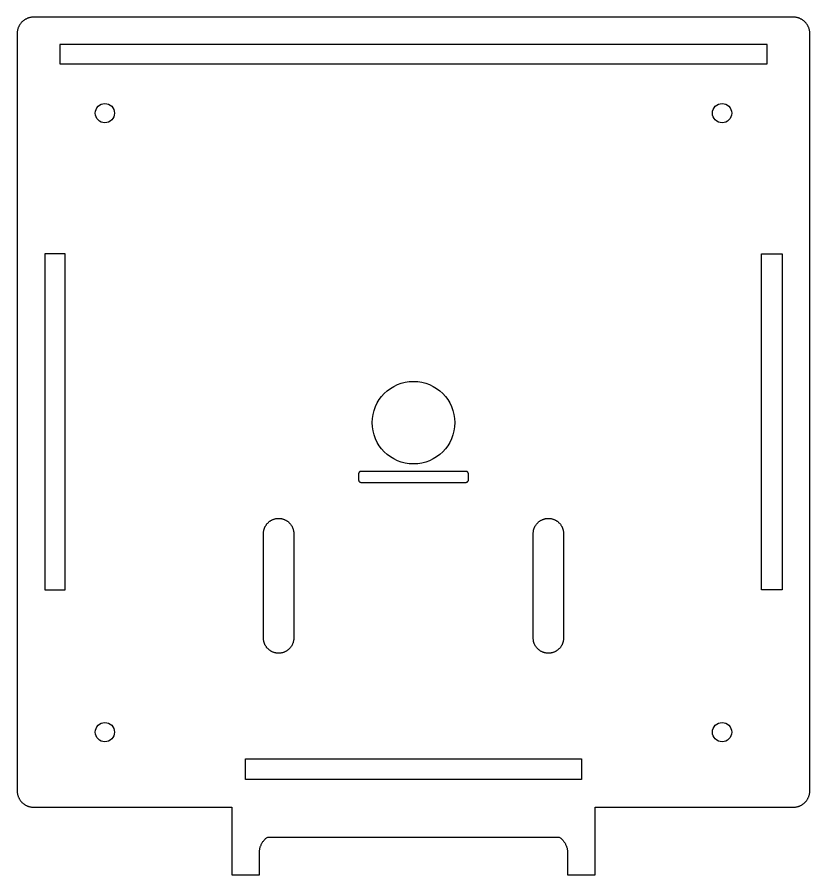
# Model space of a CAD drawing. Extents: x -925 to 760, y 690 to 942.
# Drawn here: x 310.1 to 454.1, y 711.1 to 866.8 of the extents above; entities that cross this region are included whole.
import ezdxf

# ---------------------------------------------------------------- set-up
doc = ezdxf.new("R2010")
doc.units = 0
doc.layers.add('2D$MOD_SUP', color=7, linetype='CONTINUOUS')
doc.layers.add('DEFAULT', color=7, linetype='CONTINUOUS')

msp = doc.modelspace()

# ---------------------------------------------------------------- linework, layer by layer
at = {"layer": '2D$MOD_SUP'}
for p, q in [((446.34, 861.85), (317.84, 861.85)), ((317.84, 861.85), (317.84, 858.35)), ((446.34, 858.35), (446.34, 861.85)), ((317.84, 858.35), (446.34, 858.35))]:
    msp.add_line(p, q, dxfattribs=at)
msp.add_lwpolyline([(372.09, 782.85), (372.09, 782.83), (372.09, 782.81), (372.09, 782.79), (372.1, 782.78), (372.1, 782.76), (372.1, 782.74), (372.11, 782.73), (372.11, 782.71), (372.11, 782.69), (372.12, 782.68), (372.13, 782.66), (372.13, 782.65), (372.14, 782.63), (372.15, 782.62), (372.16, 782.6), (372.16, 782.59), (372.17, 782.57), (372.18, 782.56), (372.19, 782.54), (372.2, 782.53), (372.21, 782.52), (372.23, 782.5), (372.24, 782.49), (372.25, 782.48), (372.26, 782.47), (372.28, 782.46), (372.29, 782.45), (372.3, 782.44), (372.32, 782.43), (372.33, 782.42), (372.35, 782.41), (372.36, 782.4), (372.38, 782.39), (372.39, 782.39), (372.41, 782.38), (372.42, 782.37), (372.44, 782.37), (372.46, 782.36), (372.47, 782.36), (372.49, 782.36), (372.51, 782.35), (372.52, 782.35), (372.54, 782.35), (372.56, 782.35), (372.57, 782.35), (372.59, 782.35), (391.59, 782.35), (391.61, 782.35), (391.63, 782.35), (391.64, 782.35), (391.66, 782.35), (391.68, 782.35), (391.69, 782.36), (391.71, 782.36), (391.73, 782.36), (391.74, 782.37), (391.76, 782.37), (391.77, 782.38), (391.79, 782.39), (391.81, 782.39), (391.82, 782.4), (391.84, 782.41), (391.85, 782.42), (391.87, 782.43), (391.88, 782.44), (391.89, 782.45), (391.91, 782.46), (391.92, 782.47), (391.93, 782.48), (391.94, 782.49), (391.96, 782.5), (391.97, 782.52), (391.98, 782.53), (391.99, 782.54), (392, 782.56), (392.01, 782.57), (392.02, 782.59), (392.03, 782.6), (392.03, 782.62), (392.04, 782.63), (392.05, 782.65), (392.06, 782.66), (392.06, 782.68), (392.07, 782.69), (392.07, 782.71), (392.08, 782.73), (392.08, 782.74), (392.08, 782.76), (392.09, 782.78), (392.09, 782.79), (392.09, 782.81), (392.09, 782.83), (392.09, 782.85), (392.09, 783.85), (392.09, 783.86), (392.09, 783.88), (392.09, 783.9), (392.09, 783.91), (392.08, 783.93), (392.08, 783.95), (392.08, 783.96), (392.07, 783.98), (392.07, 784), (392.06, 784.01), (392.06, 784.03), (392.05, 784.04), (392.04, 784.06), (392.03, 784.08), (392.03, 784.09), (392.02, 784.11), (392.01, 784.12), (392, 784.13), (391.99, 784.15), (391.98, 784.16), (391.97, 784.17), (391.96, 784.19), (391.94, 784.2), (391.93, 784.21), (391.92, 784.22), (391.91, 784.23), (391.89, 784.24), (391.88, 784.25), (391.87, 784.26), (391.85, 784.27), (391.84, 784.28), (391.82, 784.29), (391.81, 784.3), (391.79, 784.3), (391.77, 784.31), (391.76, 784.32), (391.74, 784.32), (391.73, 784.33), (391.71, 784.33), (391.69, 784.34), (391.68, 784.34), (391.66, 784.34), (391.64, 784.34), (391.63, 784.34), (391.61, 784.35), (391.59, 784.35), (372.59, 784.35), (372.57, 784.35), (372.56, 784.34), (372.54, 784.34), (372.52, 784.34), (372.51, 784.34), (372.49, 784.34), (372.47, 784.33), (372.46, 784.33), (372.44, 784.32), (372.42, 784.32), (372.41, 784.31), (372.39, 784.3), (372.38, 784.3), (372.36, 784.29), (372.35, 784.28), (372.33, 784.27), (372.32, 784.26), (372.3, 784.25), (372.29, 784.24), (372.28, 784.23), (372.26, 784.22), (372.25, 784.21), (372.24, 784.2), (372.23, 784.19), (372.21, 784.17), (372.2, 784.16), (372.19, 784.15), (372.18, 784.13), (372.17, 784.12), (372.16, 784.11), (372.16, 784.09), (372.15, 784.08), (372.14, 784.06), (372.13, 784.04), (372.13, 784.03), (372.12, 784.01), (372.11, 784), (372.11, 783.98), (372.11, 783.96), (372.1, 783.95), (372.1, 783.93), (372.1, 783.91), (372.09, 783.9), (372.09, 783.88), (372.09, 783.86), (372.09, 783.85)], close=True, dxfattribs=at)
msp.add_circle((382.09, 793.19), 7.5, dxfattribs=at)
at = {"layer": 'DEFAULT'}
for p, q in [((318.84, 823.85), (315.09, 823.85)), ((315.09, 823.85), (315.09, 762.85)), ((318.84, 762.85), (318.84, 823.85)), ((445.33, 762.85), (445.33, 823.85)), ((445.33, 823.85), (449.08, 823.85)), ((449.08, 823.85), (449.08, 762.85)), ((315.09, 762.85), (318.84, 762.85)), ((449.08, 762.85), (445.33, 762.85)), ((351.59, 728.35), (351.59, 732.1)), ((351.59, 732.1), (412.59, 732.1)), ((412.59, 732.1), (412.59, 728.35)), ((412.59, 728.35), (351.59, 728.35))]:
    msp.add_line(p, q, dxfattribs=at)
for points in [[(349.09, 723.35), (349.09, 711.06), (354.09, 711.06), (354.09, 715.06), (354.1, 715.18), (354.1, 715.3), (354.11, 715.42), (354.13, 715.54), (354.15, 715.66), (354.17, 715.78), (354.2, 715.89), (354.23, 716.01), (354.26, 716.13), (354.3, 716.24), (354.34, 716.35), (354.39, 716.46), (354.44, 716.57), (354.5, 716.68), (354.55, 716.79), (354.62, 716.89), (354.68, 716.99), (354.75, 717.09), (354.82, 717.19), (354.9, 717.28), (354.98, 717.37), (355.06, 717.46), (355.14, 717.55), (355.23, 717.63), (355.32, 717.71), (355.41, 717.79), (355.51, 717.86), (355.61, 717.93), (408.57, 717.93), (408.66, 717.86), (408.76, 717.79), (408.85, 717.71), (408.94, 717.63), (409.03, 717.55), (409.12, 717.46), (409.2, 717.37), (409.28, 717.28), (409.35, 717.19), (409.42, 717.09), (409.49, 716.99), (409.56, 716.89), (409.62, 716.79), (409.68, 716.68), (409.73, 716.57), (409.78, 716.46), (409.83, 716.35), (409.87, 716.24), (409.91, 716.13), (409.95, 716.01), (409.98, 715.89), (410, 715.78), (410.03, 715.66), (410.05, 715.54), (410.06, 715.42), (410.07, 715.3), (410.08, 715.18), (410.08, 715.06), (410.08, 711.06), (415.09, 711.06), (415.09, 723.35), (451.09, 723.35), (451.19, 723.35), (451.3, 723.35), (451.4, 723.36), (451.5, 723.37), (451.6, 723.39), (451.7, 723.41), (451.8, 723.43), (451.9, 723.46), (452, 723.49), (452.1, 723.52), (452.19, 723.55), (452.29, 723.59), (452.38, 723.64), (452.47, 723.68), (452.56, 723.73), (452.65, 723.78), (452.74, 723.84), (452.82, 723.89), (452.9, 723.96), (452.98, 724.02), (453.06, 724.08), (453.14, 724.15), (453.21, 724.22), (453.28, 724.3), (453.35, 724.37), (453.42, 724.45), (453.48, 724.53), (453.54, 724.62), (453.6, 724.7), (453.65, 724.79), (453.71, 724.88), (453.75, 724.97), (453.8, 725.06), (453.84, 725.15), (453.88, 725.24), (453.92, 725.34), (453.95, 725.44), (453.98, 725.54), (454.01, 725.64), (454.03, 725.74), (454.05, 725.84), (454.06, 725.94), (454.08, 726.04), (454.08, 726.14), (454.09, 726.24), (454.09, 726.35), (454.09, 863.85), (454.09, 863.95), (454.08, 864.05), (454.08, 864.15), (454.06, 864.25), (454.05, 864.36), (454.03, 864.46), (454.01, 864.56), (453.98, 864.65), (453.95, 864.75), (453.92, 864.85), (453.88, 864.95), (453.84, 865.04), (453.8, 865.13), (453.75, 865.23), (453.71, 865.32), (453.65, 865.4), (453.6, 865.49), (453.54, 865.58), (453.48, 865.66), (453.42, 865.74), (453.35, 865.82), (453.28, 865.89), (453.21, 865.97), (453.14, 866.04), (453.06, 866.11), (452.98, 866.17), (452.9, 866.24), (452.82, 866.3), (452.74, 866.35), (452.65, 866.41), (452.56, 866.46), (452.47, 866.51), (452.38, 866.55), (452.29, 866.6), (452.19, 866.64), (452.1, 866.67), (452, 866.7), (451.9, 866.73), (451.8, 866.76), (451.7, 866.78), (451.6, 866.8), (451.5, 866.82), (451.4, 866.83), (451.3, 866.84), (451.19, 866.84), (451.09, 866.85), (313.09, 866.85), (312.99, 866.84), (312.89, 866.84), (312.78, 866.83), (312.68, 866.82), (312.58, 866.8), (312.48, 866.78), (312.38, 866.76), (312.28, 866.73), (312.18, 866.7), (312.09, 866.67), (311.99, 866.64), (311.9, 866.6), (311.8, 866.55), (311.71, 866.51), (311.62, 866.46), (311.53, 866.41), (311.45, 866.35), (311.36, 866.3), (311.28, 866.24), (311.2, 866.17), (311.12, 866.11), (311.04, 866.04), (310.97, 865.97), (310.9, 865.89), (310.83, 865.82), (310.76, 865.74), (310.7, 865.66), (310.64, 865.58), (310.58, 865.49), (310.53, 865.4), (310.48, 865.32), (310.43, 865.23), (310.38, 865.13), (310.34, 865.04), (310.3, 864.95), (310.26, 864.85), (310.23, 864.75), (310.2, 864.65), (310.18, 864.56), (310.15, 864.46), (310.13, 864.36), (310.12, 864.25), (310.11, 864.15), (310.1, 864.05), (310.09, 863.95), (310.09, 863.85), (310.09, 726.35), (310.09, 726.24), (310.1, 726.14), (310.11, 726.04), (310.12, 725.94), (310.13, 725.84), (310.15, 725.74), (310.18, 725.64), (310.2, 725.54), (310.23, 725.44), (310.26, 725.34), (310.3, 725.24), (310.34, 725.15), (310.38, 725.06), (310.43, 724.97), (310.48, 724.88), (310.53, 724.79), (310.58, 724.7), (310.64, 724.62), (310.7, 724.53), (310.76, 724.45), (310.83, 724.37), (310.9, 724.3), (310.97, 724.22), (311.04, 724.15), (311.12, 724.08), (311.2, 724.02), (311.28, 723.96), (311.36, 723.89), (311.45, 723.84), (311.53, 723.78), (311.62, 723.73), (311.71, 723.68), (311.8, 723.64), (311.9, 723.59), (311.99, 723.55), (312.09, 723.52), (312.18, 723.49), (312.28, 723.46), (312.38, 723.43), (312.48, 723.41), (312.58, 723.39), (312.68, 723.37), (312.78, 723.36), (312.89, 723.35), (312.99, 723.35), (313.09, 723.35)], [(360.34, 754.06), (360.34, 753.96), (360.33, 753.87), (360.33, 753.77), (360.31, 753.68), (360.3, 753.59), (360.28, 753.49), (360.26, 753.4), (360.24, 753.31), (360.21, 753.22), (360.18, 753.13), (360.14, 753.04), (360.11, 752.95), (360.07, 752.86), (360.03, 752.78), (359.98, 752.7), (359.93, 752.61), (359.88, 752.53), (359.83, 752.46), (359.77, 752.38), (359.71, 752.31), (359.65, 752.23), (359.59, 752.16), (359.52, 752.1), (359.45, 752.03), (359.38, 751.97), (359.31, 751.91), (359.23, 751.85), (359.15, 751.79), (359.07, 751.74), (358.99, 751.69), (358.91, 751.64), (358.83, 751.6), (358.74, 751.56), (358.65, 751.52), (358.57, 751.49), (358.48, 751.45), (358.39, 751.43), (358.3, 751.4), (358.2, 751.38), (358.11, 751.36), (358.02, 751.34), (357.92, 751.33), (357.83, 751.32), (357.73, 751.31), (357.64, 751.31), (357.54, 751.31), (357.45, 751.31), (357.35, 751.32), (357.26, 751.33), (357.17, 751.34), (357.07, 751.36), (356.98, 751.38), (356.89, 751.4), (356.8, 751.43), (356.71, 751.45), (356.62, 751.49), (356.53, 751.52), (356.44, 751.56), (356.36, 751.6), (356.27, 751.64), (356.19, 751.69), (356.11, 751.74), (356.03, 751.79), (355.95, 751.85), (355.88, 751.91), (355.8, 751.97), (355.73, 752.03), (355.66, 752.1), (355.6, 752.16), (355.53, 752.23), (355.47, 752.31), (355.41, 752.38), (355.36, 752.46), (355.3, 752.53), (355.25, 752.61), (355.2, 752.7), (355.16, 752.78), (355.11, 752.86), (355.07, 752.95), (355.04, 753.04), (355, 753.13), (354.97, 753.22), (354.95, 753.31), (354.92, 753.4), (354.9, 753.49), (354.88, 753.59), (354.87, 753.68), (354.86, 753.77), (354.85, 753.87), (354.84, 753.96), (354.84, 754.06), (354.84, 773.06), (354.84, 773.15), (354.85, 773.25), (354.86, 773.34), (354.87, 773.44), (354.88, 773.53), (354.9, 773.62), (354.92, 773.72), (354.95, 773.81), (354.97, 773.9), (355, 773.99), (355.04, 774.08), (355.07, 774.16), (355.11, 774.25), (355.16, 774.34), (355.2, 774.42), (355.25, 774.5), (355.3, 774.58), (355.36, 774.66), (355.41, 774.73), (355.47, 774.81), (355.53, 774.88), (355.6, 774.95), (355.66, 775.02), (355.73, 775.08), (355.8, 775.15), (355.88, 775.21), (355.95, 775.27), (356.03, 775.32), (356.11, 775.37), (356.19, 775.42), (356.27, 775.47), (356.36, 775.51), (356.44, 775.56), (356.53, 775.59), (356.62, 775.63), (356.71, 775.66), (356.8, 775.69), (356.89, 775.72), (356.98, 775.74), (357.07, 775.76), (357.17, 775.77), (357.26, 775.79), (357.35, 775.8), (357.45, 775.8), (357.54, 775.81), (357.64, 775.81), (357.73, 775.8), (357.83, 775.8), (357.92, 775.79), (358.02, 775.77), (358.11, 775.76), (358.2, 775.74), (358.3, 775.72), (358.39, 775.69), (358.48, 775.66), (358.57, 775.63), (358.65, 775.59), (358.74, 775.56), (358.83, 775.51), (358.91, 775.47), (358.99, 775.42), (359.07, 775.37), (359.15, 775.32), (359.23, 775.27), (359.31, 775.21), (359.38, 775.15), (359.45, 775.08), (359.52, 775.02), (359.59, 774.95), (359.65, 774.88), (359.71, 774.81), (359.77, 774.73), (359.83, 774.66), (359.88, 774.58), (359.93, 774.5), (359.98, 774.42), (360.03, 774.34), (360.07, 774.25), (360.11, 774.16), (360.14, 774.08), (360.18, 773.99), (360.21, 773.9), (360.24, 773.81), (360.26, 773.72), (360.28, 773.62), (360.3, 773.53), (360.31, 773.44), (360.33, 773.34), (360.33, 773.25), (360.34, 773.15), (360.34, 773.06)], [(409.34, 754.06), (409.34, 753.96), (409.33, 753.87), (409.33, 753.77), (409.31, 753.68), (409.3, 753.59), (409.28, 753.49), (409.26, 753.4), (409.24, 753.31), (409.21, 753.22), (409.18, 753.13), (409.14, 753.04), (409.11, 752.95), (409.07, 752.86), (409.03, 752.78), (408.98, 752.7), (408.93, 752.61), (408.88, 752.53), (408.83, 752.46), (408.77, 752.38), (408.71, 752.31), (408.65, 752.23), (408.59, 752.16), (408.52, 752.1), (408.45, 752.03), (408.38, 751.97), (408.31, 751.91), (408.23, 751.85), (408.15, 751.79), (408.07, 751.74), (407.99, 751.69), (407.91, 751.64), (407.83, 751.6), (407.74, 751.56), (407.65, 751.52), (407.57, 751.49), (407.48, 751.45), (407.39, 751.43), (407.3, 751.4), (407.2, 751.38), (407.11, 751.36), (407.02, 751.34), (406.92, 751.33), (406.83, 751.32), (406.73, 751.31), (406.64, 751.31), (406.54, 751.31), (406.45, 751.31), (406.35, 751.32), (406.26, 751.33), (406.17, 751.34), (406.07, 751.36), (405.98, 751.38), (405.89, 751.4), (405.8, 751.43), (405.71, 751.45), (405.62, 751.49), (405.53, 751.52), (405.44, 751.56), (405.36, 751.6), (405.27, 751.64), (405.19, 751.69), (405.11, 751.74), (405.03, 751.79), (404.95, 751.85), (404.88, 751.91), (404.8, 751.97), (404.73, 752.03), (404.66, 752.1), (404.6, 752.16), (404.53, 752.23), (404.47, 752.31), (404.41, 752.38), (404.36, 752.46), (404.3, 752.53), (404.25, 752.61), (404.2, 752.7), (404.16, 752.78), (404.11, 752.86), (404.07, 752.95), (404.04, 753.04), (404, 753.13), (403.97, 753.22), (403.95, 753.31), (403.92, 753.4), (403.9, 753.49), (403.88, 753.59), (403.87, 753.68), (403.86, 753.77), (403.85, 753.87), (403.84, 753.96), (403.84, 754.06), (403.84, 773.06), (403.84, 773.15), (403.85, 773.25), (403.86, 773.34), (403.87, 773.44), (403.88, 773.53), (403.9, 773.62), (403.92, 773.72), (403.95, 773.81), (403.97, 773.9), (404, 773.99), (404.04, 774.08), (404.07, 774.16), (404.11, 774.25), (404.16, 774.34), (404.2, 774.42), (404.25, 774.5), (404.3, 774.58), (404.36, 774.66), (404.41, 774.73), (404.47, 774.81), (404.53, 774.88), (404.6, 774.95), (404.66, 775.02), (404.73, 775.08), (404.8, 775.15), (404.88, 775.21), (404.95, 775.27), (405.03, 775.32), (405.11, 775.37), (405.19, 775.42), (405.27, 775.47), (405.36, 775.51), (405.44, 775.56), (405.53, 775.59), (405.62, 775.63), (405.71, 775.66), (405.8, 775.69), (405.89, 775.72), (405.98, 775.74), (406.07, 775.76), (406.17, 775.77), (406.26, 775.79), (406.35, 775.8), (406.45, 775.8), (406.54, 775.81), (406.64, 775.81), (406.73, 775.8), (406.83, 775.8), (406.92, 775.79), (407.02, 775.77), (407.11, 775.76), (407.2, 775.74), (407.3, 775.72), (407.39, 775.69), (407.48, 775.66), (407.57, 775.63), (407.65, 775.59), (407.74, 775.56), (407.83, 775.51), (407.91, 775.47), (407.99, 775.42), (408.07, 775.37), (408.15, 775.32), (408.23, 775.27), (408.31, 775.21), (408.38, 775.15), (408.45, 775.08), (408.52, 775.02), (408.59, 774.95), (408.65, 774.88), (408.71, 774.81), (408.77, 774.73), (408.83, 774.66), (408.88, 774.58), (408.93, 774.5), (408.98, 774.42), (409.03, 774.34), (409.07, 774.25), (409.11, 774.16), (409.14, 774.08), (409.18, 773.99), (409.21, 773.9), (409.24, 773.81), (409.26, 773.72), (409.28, 773.62), (409.3, 773.53), (409.31, 773.44), (409.33, 773.34), (409.33, 773.25), (409.34, 773.15), (409.34, 773.06)]]:
    msp.add_lwpolyline(points, close=True, dxfattribs=at)
for centre in [(326.03, 849.41), (438.15, 849.41), (326.03, 736.98), (438.15, 736.98)]:
    msp.add_circle(centre, 1.75, dxfattribs=at)

doc.saveas('drawing.dxf')
